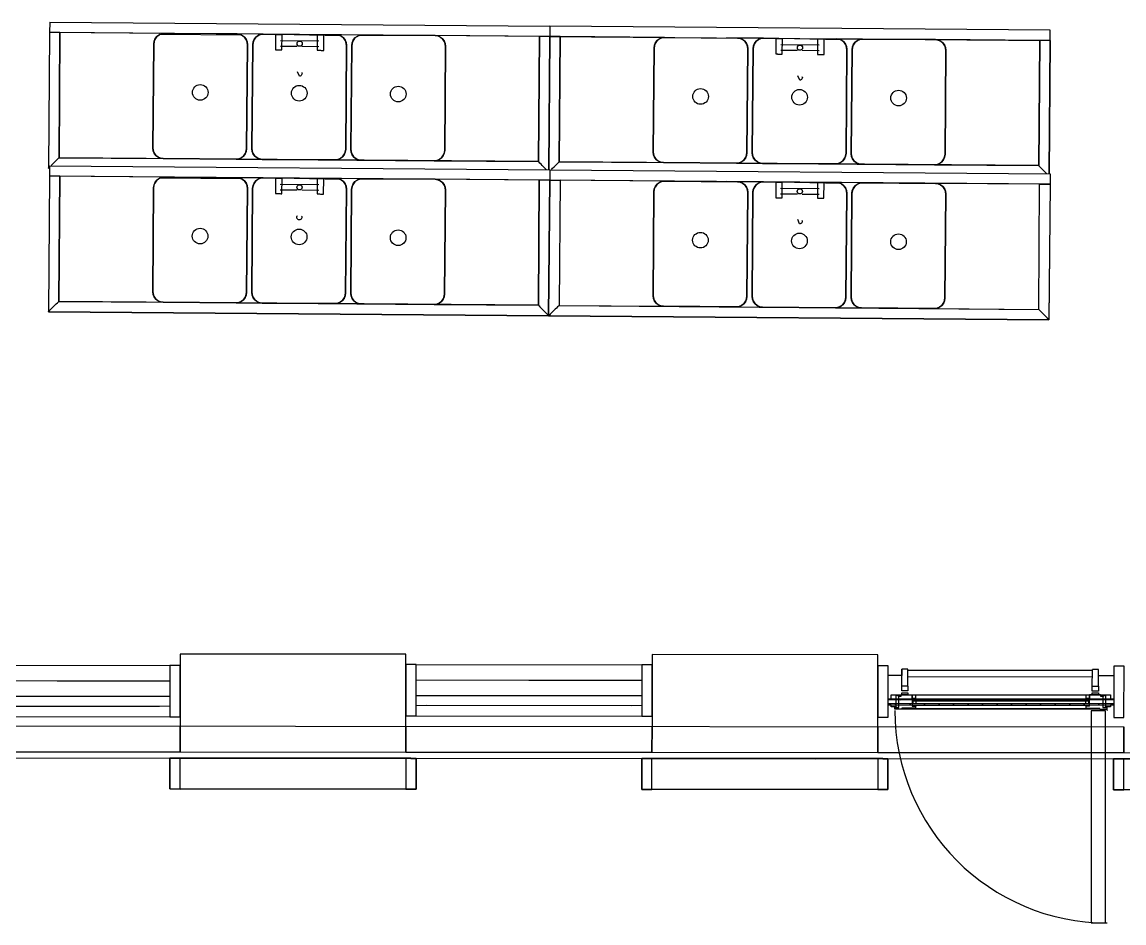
# Model space of a CAD drawing. Header units: metres. Extents: x 2.3 to 42.8, y 0.9 to 31.9.
# Drawn here: x 39.245 to 41.359, y 3.202 to 4.93 of the extents above; entities that cross this region are included whole.
import ezdxf

# ---------------------------------------------------------------- set-up
doc = ezdxf.new("R2010")
doc.units = ezdxf.units.M
for name, color, linetype in [('ARREDI', 9, 'Continuous'), ('INFISSI_VETRATE', 4, 'Continuous'), ('PARETI_STRUTTURE', 7, 'Continuous'), ('PORTE_SCALE', 2, 'Continuous')]:
    doc.layers.add(name, color=color, linetype=linetype)

msp = doc.modelspace()

# ---------------------------------------------------------------- linework, layer by layer
at = {"layer": 'ARREDI'}
for points in [[(39.2977, 4.9301), (39.2975, 4.9101), (39.2954, 4.6501)], [(39.2977, 4.9301), (40.2577, 4.9223), (40.2575, 4.9023), (39.2975, 4.9101)], [(41.2176, 4.8945), (41.2155, 4.6389), (41.2176, 4.8945), (41.1976, 4.8947), (41.1957, 4.6547), (40.2756, 4.6621), (40.2776, 4.9021), (40.2576, 4.9023), (41.2176, 4.8945), (41.2178, 4.9145), (40.2577, 4.9223), (40.2576, 4.9023), (40.2555, 4.6467), (40.2572, 4.9023), (40.2562, 4.9023), (40.2546, 4.9023), (40.2526, 4.9023), (40.2501, 4.9024), (40.2475, 4.9024), (40.245, 4.9024), (40.2426, 4.9024), (40.2405, 4.9024), (40.2389, 4.9024), (40.2376, 4.9025), (40.2356, 4.6624), (39.3156, 4.6699), (39.3175, 4.9099), (39.2975, 4.9101), (39.2954, 4.6501), (39.2974, 4.65), (39.2954, 4.6501)], [(39.5091, 4.9063), (39.5033, 4.9025), (39.4994, 4.8968)], [(39.6659, 4.9051), (39.5091, 4.9064)], [(39.5175, 4.9083), (39.5107, 4.907)], [(39.6575, 4.9072), (39.5175, 4.9083)], [(39.6643, 4.9057), (39.6575, 4.9071)], [(39.7075, 4.9067), (39.7007, 4.9055)], [(39.8559, 4.9035), (39.7075, 4.9067), (39.8475, 4.9056)], [(39.7313, 4.9066), (39.731, 4.8766)], [(39.731, 4.8765), (39.7312, 4.8765), (39.7319, 4.8765), (39.7329, 4.8765), (39.7342, 4.8765), (39.7357, 4.8765), (39.7373, 4.8765), (39.7389, 4.8765), (39.7404, 4.8765), (39.7417, 4.8765), (39.7427, 4.8765), (39.7433, 4.8765), (39.7435, 4.8765), (39.7438, 4.9065)], [(39.7321, 4.9065), (39.7331, 4.9065), (39.7344, 4.9065), (39.7359, 4.9065), (39.7375, 4.9065), (39.7391, 4.9065), (39.7407, 4.9065), (39.7419, 4.9065)], [(39.7421, 4.9065), (39.7429, 4.9065)], [(39.8113, 4.9059), (39.811, 4.8759)], [(39.811, 4.8759), (39.8112, 4.8759), (39.8119, 4.8759), (39.8129, 4.8759), (39.8142, 4.8759), (39.8157, 4.8759), (39.8173, 4.8759), (39.8189, 4.8758), (39.8204, 4.8758), (39.8217, 4.8758), (39.8227, 4.8758), (39.8233, 4.8758), (39.8235, 4.8758), (39.8238, 4.9058)], [(39.8121, 4.9059), (39.8131, 4.9059), (39.8144, 4.9059), (39.8159, 4.9059), (39.8175, 4.9059), (39.8191, 4.9058), (39.8207, 4.9058), (39.8219, 4.9058), (39.8229, 4.9058)], [(39.4988, 4.8952), (39.4973, 4.8885)], [(39.4994, 4.8968), (39.4988, 4.8952)], [(39.6754, 4.8954), (39.6716, 4.9012), (39.6659, 4.9051)], [(39.6761, 4.8938), (39.6754, 4.8954)], [(39.6774, 4.887), (39.6761, 4.8938)], [(39.6888, 4.8937), (39.6874, 4.8869)], [(39.6894, 4.8953), (39.6888, 4.8937)], [(39.6991, 4.9048), (39.6933, 4.901), (39.6894, 4.8953)], [(39.7007, 4.9055), (39.6991, 4.9048)], [(39.8143, 4.8934), (39.7406, 4.894)], [(39.8543, 4.9042), (39.8475, 4.9056)], [(39.8654, 4.8938), (39.8616, 4.8996), (39.8559, 4.9035)], [(39.8661, 4.8923), (39.8654, 4.8939)], [(39.8674, 4.8854), (39.8661, 4.8923)], [(39.8788, 4.8922), (39.8774, 4.8854)], [(39.8794, 4.8937), (39.8788, 4.8922)], [(39.8891, 4.9033), (39.8833, 4.8995), (39.8795, 4.8937)], [(39.8907, 4.9039), (39.8891, 4.9033)], [(39.8975, 4.9052), (39.8907, 4.9039)], [(40.0443, 4.9027), (40.0375, 4.9041)], [(40.0459, 4.902), (40.0443, 4.9027)], [(40.0554, 4.8923), (40.0516, 4.8981), (40.0459, 4.902)], [(40.0561, 4.8907), (40.0554, 4.8923)], [(40.0574, 4.8839), (40.0561, 4.8907)], [(40.4588, 4.8875), (40.4574, 4.8807)], [(40.4595, 4.889), (40.4588, 4.8875)], [(40.4692, 4.8986), (40.4634, 4.8948), (40.4595, 4.889)], [(40.4708, 4.8992), (40.4692, 4.8986)], [(40.4776, 4.9005), (40.4708, 4.8992)], [(40.4776, 4.9005), (40.6176, 4.8994), (40.5966, 4.8995)], [(40.6244, 4.898), (40.6176, 4.8994)], [(40.6259, 4.8973), (40.6244, 4.898)], [(40.6355, 4.8876), (40.6317, 4.8934), (40.6259, 4.8973)], [(40.6361, 4.886), (40.6355, 4.8876)], [(40.6374, 4.8792), (40.6361, 4.886)], [(40.6488, 4.8859), (40.6474, 4.8791)], [(40.6495, 4.8875), (40.6488, 4.8859)], [(40.6592, 4.897), (40.6534, 4.8932), (40.6495, 4.8875)], [(40.6608, 4.8977), (40.6592, 4.897)], [(40.6676, 4.899), (40.6608, 4.8977)], [(40.816, 4.8958), (40.6676, 4.899), (40.8076, 4.8978)], [(40.6913, 4.8988), (40.6911, 4.8688)], [(40.6911, 4.8688), (40.6913, 4.8688), (40.6919, 4.8688), (40.6929, 4.8688), (40.6942, 4.8687), (40.6957, 4.8687), (40.6973, 4.8687), (40.6989, 4.8687), (40.7005, 4.8687), (40.7018, 4.8687), (40.7028, 4.8687), (40.7034, 4.8687), (40.7036, 4.8687), (40.7038, 4.8987)], [(40.6922, 4.8988), (40.6932, 4.8988), (40.6945, 4.8988), (40.696, 4.8987), (40.6976, 4.8987), (40.6992, 4.8987), (40.7007, 4.8987), (40.702, 4.8987), (40.703, 4.8987)], [(40.7744, 4.8856), (40.7006, 4.8862)], [(40.7713, 4.8981), (40.7711, 4.8681)], [(40.7711, 4.8681), (40.7713, 4.8681), (40.7719, 4.8681), (40.7729, 4.8681), (40.7742, 4.8681), (40.7757, 4.8681), (40.7773, 4.8681), (40.779, 4.8681), (40.7805, 4.8681), (40.7818, 4.868), (40.7828, 4.868), (40.7834, 4.868), (40.7836, 4.868), (40.7838, 4.898)], [(40.7722, 4.8981), (40.7732, 4.8981), (40.7745, 4.8981), (40.776, 4.8981), (40.7776, 4.8981), (40.7792, 4.8981), (40.7807, 4.8981), (40.782, 4.898), (40.783, 4.898)], [(40.8144, 4.8964), (40.8076, 4.8978)], [(40.8255, 4.8861), (40.8217, 4.8919), (40.816, 4.8958)], [(40.8261, 4.8845), (40.8255, 4.8861)], [(40.8395, 4.886), (40.8388, 4.8844)], [(40.8492, 4.8955), (40.8434, 4.8917), (40.8395, 4.886)], [(40.8508, 4.8961), (40.8492, 4.8955)], [(40.8576, 4.8974), (40.8508, 4.8961)], [(41.0044, 4.8949), (40.9976, 4.8963)], [(41.006, 4.8942), (41.0044, 4.8949)], [(41.0155, 4.8845), (41.0117, 4.8903), (41.006, 4.8942)], [(41.0161, 4.8829), (41.0155, 4.8845)], [(39.7319, 4.8765), (39.7329, 4.8765), (39.7342, 4.8765), (39.7357, 4.8765), (39.7373, 4.8765), (39.7389, 4.8765), (39.7404, 4.8765), (39.7417, 4.8765)], [(39.7405, 4.884), (39.7726, 4.8837)], [(39.7818, 4.8836), (39.8142, 4.8834)], [(39.8119, 4.8759), (39.8129, 4.8759), (39.8142, 4.8759), (39.8157, 4.8759), (39.8173, 4.8759), (39.8189, 4.8758), (39.8204, 4.8758), (39.8217, 4.8758), (39.8227, 4.8758)], [(40.6919, 4.8688), (40.6929, 4.8688), (40.6942, 4.8688), (40.6957, 4.8687), (40.6973, 4.8687), (40.699, 4.8687), (40.7005, 4.8687), (40.7018, 4.8687), (40.7027, 4.8687)], [(40.7005, 4.8762), (40.7327, 4.8759)], [(40.7419, 4.8759), (40.7743, 4.8756)], [(40.7719, 4.8681), (40.7729, 4.8681), (40.7742, 4.8681), (40.7757, 4.8681), (40.7773, 4.8681), (40.779, 4.8681), (40.7805, 4.8681), (40.7818, 4.868), (40.7827, 4.868)], [(40.8274, 4.8777), (40.8261, 4.8845)], [(40.8388, 4.8844), (40.8374, 4.8776)], [(41.0174, 4.8761), (41.0161, 4.8829)], [(39.7813, 4.8336), (39.7818, 4.8324), (39.7819, 4.8311), (39.7817, 4.8299), (39.7812, 4.8287), (39.7804, 4.8277), (39.7794, 4.827), (39.7782, 4.8265), (39.7769, 4.8263), (39.7734, 4.8346)], [(40.7413, 4.8258), (40.7418, 4.8246), (40.742, 4.8234), (40.7418, 4.8221), (40.7413, 4.8209), (40.7405, 4.82), (40.7394, 4.8192), (40.7382, 4.8187), (40.7369, 4.8186), (40.7335, 4.8268)], [(39.4957, 4.6884), (39.497, 4.6816)], [(39.497, 4.6816), (39.4977, 4.68)], [(39.4977, 4.68), (39.5015, 4.6742), (39.5072, 4.6704)], [(39.664, 4.6691), (39.6698, 4.6729), (39.6737, 4.6786)], [(39.6737, 4.6786), (39.6743, 4.6802)], [(39.6743, 4.6802), (39.6757, 4.687)], [(39.6857, 4.6869), (39.687, 4.6801)], [(39.687, 4.6801), (39.6877, 4.6785)], [(39.6877, 4.6785), (39.6915, 4.6727), (39.6972, 4.6688)], [(39.854, 4.6675), (39.8598, 4.6713), (39.8637, 4.6771)], [(39.8637, 4.6771), (39.8643, 4.6787)], [(39.8643, 4.6787), (39.8657, 4.6854)], [(39.8757, 4.6854), (39.877, 4.6786)], [(39.877, 4.6786), (39.8777, 4.677)], [(39.8777, 4.677), (39.8815, 4.6712), (39.8872, 4.6673)], [(40.044, 4.666), (40.0498, 4.6698), (40.0537, 4.6755)], [(40.0537, 4.6755), (40.0543, 4.6771)], [(40.0544, 4.6771), (40.0558, 4.6839)], [(40.4558, 4.6807), (40.4571, 4.6739)], [(40.4571, 4.6739), (40.4577, 4.6723)], [(40.6344, 4.6724), (40.6358, 4.6792)], [(40.6458, 4.6791), (40.6471, 4.6723)], [(40.8244, 4.6709), (40.8258, 4.6777)], [(40.8358, 4.6776), (40.8371, 4.6708)], [(41.0144, 4.6693), (41.0158, 4.6761)], [(39.2975, 4.6545), (39.2973, 4.6345), (39.2952, 4.3744)], [(39.2975, 4.6545), (40.2575, 4.6467), (40.2573, 4.6267), (39.2973, 4.6345)], [(39.3004, 4.655), (39.3029, 4.6574), (39.3055, 4.66), (39.3081, 4.6625), (39.3105, 4.6649), (39.3126, 4.667), (39.3142, 4.6686), (39.3152, 4.6696), (39.3156, 4.6699)], [(39.5072, 4.6703), (39.5088, 4.6697)], [(39.5088, 4.6697), (39.5156, 4.6683)], [(39.5156, 4.6683), (40.0356, 4.6641)], [(39.6556, 4.6671), (39.6624, 4.6684)], [(39.6624, 4.6684), (39.664, 4.6691)], [(39.6972, 4.6688), (39.6988, 4.6681)], [(39.6988, 4.6681), (39.7056, 4.6667)], [(39.8456, 4.6656), (39.8524, 4.6669)], [(39.8524, 4.6669), (39.854, 4.6675)], [(39.8872, 4.6673), (39.8888, 4.6666)], [(39.8888, 4.6666), (39.8956, 4.6652)], [(40.0356, 4.6641), (40.0424, 4.6654)], [(40.0424, 4.6654), (40.044, 4.666)], [(40.2505, 4.6473), (40.2481, 4.6497), (40.2455, 4.6524), (40.243, 4.655), (40.2406, 4.6574), (40.2385, 4.6595), (40.2369, 4.6611), (40.2359, 4.6621), (40.2356, 4.6624)], [(40.2605, 4.6472), (40.2629, 4.6496), (40.2655, 4.6522), (40.2681, 4.6548), (40.2706, 4.6572), (40.2727, 4.6592), (40.2743, 4.6608), (40.2753, 4.6618), (40.2756, 4.6621)], [(40.4577, 4.6723), (40.4615, 4.6665), (40.4673, 4.6626)], [(40.4673, 4.6626), (40.4688, 4.6619)], [(40.4688, 4.6619), (40.4756, 4.6605)], [(40.4756, 4.6605), (40.9957, 4.6563)], [(40.6156, 4.6594), (40.6224, 4.6607)], [(40.6224, 4.6607), (40.624, 4.6613)], [(40.624, 4.6613), (40.6298, 4.6651), (40.6337, 4.6708)], [(40.6337, 4.6708), (40.6344, 4.6724)], [(40.6471, 4.6723), (40.6477, 4.6707)], [(40.6477, 4.6707), (40.6515, 4.6649), (40.6573, 4.661)], [(40.6573, 4.661), (40.6589, 4.6604)], [(40.6589, 4.6604), (40.6656, 4.659)], [(40.8056, 4.6578), (40.8124, 4.6591)], [(40.8124, 4.6591), (40.814, 4.6598)], [(40.814, 4.6598), (40.8198, 4.6636), (40.8237, 4.6693)], [(40.8237, 4.6693), (40.8244, 4.6709)], [(40.8371, 4.6708), (40.8377, 4.6692)], [(40.8377, 4.6692), (40.8416, 4.6634), (40.8473, 4.6595)], [(40.8473, 4.6595), (40.8489, 4.6588)], [(40.8489, 4.6588), (40.8556, 4.6574)], [(40.9957, 4.6563), (41.0025, 4.6576)], [(41.0025, 4.6576), (41.0041, 4.6582)], [(41.0041, 4.6582), (41.0098, 4.662), (41.0137, 4.6678)], [(41.0137, 4.6678), (41.0144, 4.6693)], [(41.2105, 4.6395), (41.2082, 4.642), (41.2056, 4.6446), (41.203, 4.6472), (41.2006, 4.6496), (41.1986, 4.6517), (41.197, 4.6533), (41.196, 4.6543), (41.1957, 4.6547)], [(40.2575, 4.6467), (41.2176, 4.6389), (41.2174, 4.6189), (40.257, 4.6267), (40.256, 4.6267), (40.2544, 4.6267), (40.2523, 4.6267), (40.2499, 4.6267), (40.2473, 4.6268), (40.2448, 4.6268), (40.2423, 4.6268), (40.2403, 4.6268), (40.2387, 4.6268), (40.2373, 4.6268), (40.2354, 4.3868), (39.3153, 4.3943), (39.3173, 4.6343), (39.2973, 4.6345), (39.2952, 4.3744), (40.2548, 4.3667), (39.2952, 4.3744)], [(39.2954, 4.6501), (39.2957, 4.6504), (39.2967, 4.6514)], [(39.5173, 4.6327), (39.5105, 4.6314)], [(39.6573, 4.6315), (39.5173, 4.6327)], [(39.6641, 4.6301), (39.6573, 4.6315)], [(39.7073, 4.6311), (39.7005, 4.6298)], [(39.8557, 4.6279), (39.7073, 4.6311), (39.8473, 4.63)], [(39.7311, 4.6309), (39.7308, 4.6009)], [(39.7308, 4.6009), (39.731, 4.6009), (39.7317, 4.6009), (39.7327, 4.6009), (39.7339, 4.6009), (39.7355, 4.6009), (39.7371, 4.6009), (39.7387, 4.6009), (39.7402, 4.6009), (39.7415, 4.6008), (39.7425, 4.6008), (39.7431, 4.6008), (39.7433, 4.6008), (39.7436, 4.6308)], [(39.7319, 4.6309), (39.7329, 4.6309), (39.7342, 4.6309), (39.7357, 4.6309), (39.7373, 4.6309), (39.7389, 4.6309), (39.7404, 4.6309), (39.7417, 4.6308)], [(40.2575, 4.6467), (40.2573, 4.6267), (40.2552, 4.3667)], [(39.4985, 4.6196), (39.4971, 4.6128)], [(39.4992, 4.6212), (39.4986, 4.6196)], [(39.5089, 4.6307), (39.5031, 4.6269), (39.4992, 4.6212)], [(39.6657, 4.6295), (39.5089, 4.6307)], [(39.6752, 4.6198), (39.6714, 4.6256), (39.6657, 4.6295)], [(39.6759, 4.6182), (39.6752, 4.6198)], [(39.6772, 4.6114), (39.6759, 4.6182)], [(39.6886, 4.6181), (39.6872, 4.6113)], [(39.6892, 4.6197), (39.6886, 4.6181)], [(39.6989, 4.6292), (39.6931, 4.6254), (39.6892, 4.6197)], [(39.7005, 4.6298), (39.6989, 4.6292)], [(39.8141, 4.6178), (39.7403, 4.6184)], [(39.8111, 4.6303), (39.8108, 4.6003)], [(39.8108, 4.6003), (39.811, 4.6003), (39.8117, 4.6003), (39.8127, 4.6003), (39.814, 4.6003), (39.8155, 4.6003), (39.8171, 4.6002), (39.8187, 4.6002), (39.8202, 4.6002), (39.8215, 4.6002), (39.8225, 4.6002), (39.8231, 4.6002), (39.8233, 4.6002), (39.8236, 4.6302)], [(39.8119, 4.6303), (39.8129, 4.6303), (39.8142, 4.6303), (39.8157, 4.6303), (39.8173, 4.6302), (39.8189, 4.6302), (39.8204, 4.6302), (39.8217, 4.6302), (39.8227, 4.6302)], [(39.8541, 4.6286), (39.8473, 4.63)], [(39.8652, 4.6182), (39.8614, 4.624), (39.8557, 4.6279)], [(39.8658, 4.6168), (39.8652, 4.6182)], [(39.8672, 4.6098), (39.8659, 4.6166)], [(39.8786, 4.6165), (39.8772, 4.6098)], [(39.8792, 4.6181), (39.8787, 4.6168)], [(39.8889, 4.6276), (39.8831, 4.6238), (39.8792, 4.6181)], [(39.8905, 4.6283), (39.8889, 4.6277)], [(39.8973, 4.6296), (39.8905, 4.6283)], [(40.0441, 4.6271), (40.0373, 4.6285)], [(40.0457, 4.6264), (40.0441, 4.627)], [(40.0552, 4.6168), (40.0514, 4.6225), (40.0457, 4.6264)], [(40.0559, 4.6151), (40.0552, 4.6167)], [(40.0572, 4.6083), (40.0559, 4.6151)], [(40.2354, 4.3868), (40.2357, 4.3865), (40.2367, 4.3855), (40.2383, 4.3839), (40.2404, 4.3818), (40.2428, 4.3794), (40.2453, 4.3767), (40.2479, 4.3741), (40.2503, 4.3717), (40.2523, 4.3696), (40.2539, 4.368), (40.2549, 4.367), (40.2552, 4.3667), (40.2574, 4.6267), (40.2773, 4.6265), (40.2754, 4.3865), (41.1955, 4.379), (41.1974, 4.6191), (41.2174, 4.6189), (41.2153, 4.3589), (40.2552, 4.3667)], [(40.4586, 4.6118), (40.4572, 4.6051)], [(40.4593, 4.6134), (40.4586, 4.6118)], [(40.469, 4.623), (40.4632, 4.6191), (40.4593, 4.6134)], [(40.4706, 4.6236), (40.469, 4.6229)], [(40.4774, 4.6249), (40.4706, 4.6236)], [(40.4774, 4.6249), (40.6174, 4.6238), (40.5966, 4.6239)], [(40.6242, 4.6224), (40.6174, 4.6238)], [(40.6257, 4.6217), (40.6242, 4.6223)], [(40.6353, 4.612), (40.6315, 4.6178), (40.6257, 4.6217)], [(40.6359, 4.6104), (40.6353, 4.612)], [(40.6372, 4.6036), (40.6359, 4.6104)], [(40.6486, 4.6103), (40.6472, 4.6035)], [(40.6493, 4.6119), (40.6486, 4.6103)], [(40.659, 4.6214), (40.6532, 4.6176), (40.6493, 4.6119)], [(40.6606, 4.6221), (40.659, 4.6214)], [(40.6674, 4.6234), (40.6606, 4.6221)], [(40.8157, 4.6201), (40.6674, 4.6234), (40.8074, 4.6222)], [(40.6911, 4.6232), (40.6909, 4.5932)], [(40.6909, 4.5932), (40.6911, 4.5932), (40.6917, 4.5932), (40.6927, 4.5931), (40.694, 4.5931), (40.6955, 4.5931), (40.6971, 4.5931), (40.6987, 4.5931), (40.7003, 4.5931), (40.7015, 4.5931), (40.7025, 4.5931), (40.7032, 4.5931), (40.7034, 4.5931), (40.7036, 4.6231)], [(40.692, 4.6232), (40.693, 4.6231), (40.6943, 4.6231), (40.6958, 4.6231), (40.6974, 4.6231), (40.699, 4.6231), (40.7005, 4.6231), (40.7018, 4.6231), (40.7028, 4.6231)], [(40.7742, 4.61), (40.7004, 4.6106)], [(40.7711, 4.6225), (40.7709, 4.5925)], [(40.7709, 4.5925), (40.7711, 4.5925), (40.7717, 4.5925), (40.7727, 4.5925), (40.774, 4.5925), (40.7755, 4.5925), (40.7771, 4.5925), (40.7787, 4.5925), (40.7803, 4.5924), (40.7816, 4.5924), (40.7826, 4.5924), (40.7832, 4.5924), (40.7834, 4.5924), (40.7836, 4.6224)], [(40.772, 4.6225), (40.773, 4.6225), (40.7743, 4.6225), (40.7758, 4.6225), (40.7774, 4.6225), (40.779, 4.6225), (40.7805, 4.6224), (40.7818, 4.6224), (40.7828, 4.6224)], [(40.8142, 4.6208), (40.8074, 4.6222)], [(40.8207, 4.6168), (40.8157, 4.6201)], [(40.8253, 4.6105), (40.8215, 4.6162)], [(40.8259, 4.6089), (40.8253, 4.6105)], [(40.8393, 4.6103), (40.8386, 4.6088)], [(40.849, 4.6199), (40.8432, 4.6161), (40.8393, 4.6103)], [(40.8506, 4.6205), (40.849, 4.6199)], [(40.8574, 4.6218), (40.8506, 4.6205)], [(41.0042, 4.6193), (40.9974, 4.6207)], [(41.0058, 4.6186), (41.0042, 4.6193)], [(41.0153, 4.6089), (41.0115, 4.6147), (41.0058, 4.6186)], [(41.2174, 4.6189), (41.2153, 4.3596)], [(39.7317, 4.6009), (39.7327, 4.6009), (39.734, 4.6009), (39.7355, 4.6009), (39.7371, 4.6009), (39.7387, 4.6009), (39.7402, 4.6009), (39.7415, 4.6008)], [(39.7403, 4.6084), (39.7724, 4.6081)], [(39.7816, 4.608), (39.814, 4.6078)], [(39.8117, 4.6003), (39.8127, 4.6003), (39.814, 4.6003), (39.8155, 4.6003), (39.8171, 4.6002), (39.8187, 4.6002), (39.8202, 4.6002), (39.8215, 4.6002), (39.8225, 4.6002)], [(40.6917, 4.5932), (40.6927, 4.5931), (40.694, 4.5931), (40.6955, 4.5931), (40.6971, 4.5931), (40.6987, 4.5931), (40.7003, 4.5931), (40.7016, 4.5931), (40.7025, 4.5931)], [(40.7003, 4.6006), (40.7325, 4.6003)], [(40.7417, 4.6002), (40.7741, 4.6)], [(40.7717, 4.5925), (40.7727, 4.5925), (40.774, 4.5925), (40.7755, 4.5925), (40.7771, 4.5925), (40.7788, 4.5924), (40.7803, 4.5924), (40.7816, 4.5924), (40.7825, 4.5924)], [(40.8272, 4.6021), (40.8259, 4.6089)], [(40.8386, 4.6088), (40.8372, 4.602)], [(41.0159, 4.6073), (41.0153, 4.6089)], [(41.0172, 4.6005), (41.0159, 4.6073)], [(39.7729, 4.5525), (39.7724, 4.5532), (39.7719, 4.5544), (39.7717, 4.5556), (39.7719, 4.5569), (39.7724, 4.558), (39.7732, 4.559)], [(39.7767, 4.5507), (39.7754, 4.5509), (39.7742, 4.5514), (39.7731, 4.5522)], [(39.7811, 4.5579), (39.7815, 4.5568), (39.7817, 4.5555), (39.7815, 4.5543), (39.781, 4.5531), (39.7802, 4.5521), (39.7792, 4.5514), (39.778, 4.5509), (39.7767, 4.5507)], [(40.7411, 4.5502), (40.7416, 4.549), (40.7418, 4.5477), (40.7416, 4.5465), (40.7411, 4.5453), (40.7403, 4.5443), (40.7392, 4.5436), (40.738, 4.5431), (40.7367, 4.543), (40.7333, 4.5512)], [(39.4955, 4.4128), (39.4968, 4.406)], [(39.4968, 4.406), (39.4975, 4.4044)], [(39.4975, 4.4044), (39.5013, 4.3986), (39.507, 4.3947)], [(39.6638, 4.3935), (39.6696, 4.3973), (39.6734, 4.403)], [(39.6735, 4.403), (39.6741, 4.4046)], [(39.6741, 4.4046), (39.6755, 4.4114)], [(39.6855, 4.4113), (39.6868, 4.4045)], [(39.6868, 4.4045), (39.6875, 4.4029)], [(39.6875, 4.4029), (39.6913, 4.3971), (39.697, 4.3932)], [(39.8538, 4.3919), (39.8596, 4.3957), (39.8635, 4.4015)], [(39.8635, 4.4015), (39.8641, 4.403)], [(39.8641, 4.403), (39.8655, 4.4098)], [(39.8755, 4.4097), (39.8768, 4.4029)], [(39.8768, 4.4029), (39.8775, 4.4013)], [(39.8775, 4.4013), (39.8813, 4.3955), (39.887, 4.3917)], [(40.0438, 4.3904), (40.0496, 4.3942), (40.0535, 4.3999)], [(40.0535, 4.3999), (40.0541, 4.4015)], [(40.0541, 4.4015), (40.0555, 4.4083)], [(40.4556, 4.405), (40.4569, 4.3982)], [(40.4569, 4.3982), (40.4575, 4.3966)], [(40.6342, 4.3968), (40.6356, 4.4036)], [(40.6456, 4.4035), (40.6469, 4.3967)], [(40.8242, 4.3953), (40.8256, 4.402)], [(40.8356, 4.402), (40.8369, 4.3952)], [(41.0142, 4.3937), (41.0156, 4.4005)], [(39.2952, 4.3744), (39.2955, 4.3748), (39.2965, 4.3758), (39.2981, 4.3773), (39.3002, 4.3794), (39.3027, 4.3818), (39.3053, 4.3844), (39.3079, 4.3869), (39.3103, 4.3893), (39.3124, 4.3914), (39.314, 4.393), (39.315, 4.3939), (39.3153, 4.3943)], [(39.507, 4.3947), (39.5086, 4.3941)], [(39.5086, 4.3941), (39.5154, 4.3927)], [(39.5154, 4.3927), (40.0354, 4.3884)], [(39.6554, 4.3915), (39.6622, 4.3928)], [(39.6622, 4.3928), (39.6638, 4.3935)], [(39.697, 4.3932), (39.6986, 4.3925)], [(39.6986, 4.3925), (39.7054, 4.3911)], [(39.8454, 4.39), (39.8522, 4.3913)], [(39.8522, 4.3913), (39.8538, 4.3919)], [(39.887, 4.3917), (39.8886, 4.391)], [(39.8886, 4.391), (39.8954, 4.3896)], [(40.0354, 4.3884), (40.0422, 4.3897)], [(40.0422, 4.3897), (40.0438, 4.3904)], [(40.2754, 4.3865), (40.2751, 4.3862), (40.274, 4.3852), (40.2724, 4.3836), (40.2704, 4.3815), (40.2679, 4.3791), (40.2653, 4.3766), (40.2627, 4.374), (40.2603, 4.3716), (40.2582, 4.3696), (40.2566, 4.368), (40.2556, 4.367), (40.2552, 4.3667), (41.2153, 4.3589)], [(40.4575, 4.3966), (40.4613, 4.3909), (40.467, 4.387)], [(40.467, 4.387), (40.4686, 4.3863)], [(40.4686, 4.3863), (40.4754, 4.3849)], [(40.4754, 4.3849), (40.9955, 4.3807)], [(40.6154, 4.3837), (40.6222, 4.385)], [(40.6222, 4.385), (40.6238, 4.3857)], [(40.6238, 4.3857), (40.6296, 4.3895), (40.6335, 4.3952)], [(40.6335, 4.3952), (40.6342, 4.3968)], [(40.6469, 4.3967), (40.6475, 4.3951)], [(40.6475, 4.3951), (40.6513, 4.3893), (40.6571, 4.3854)], [(40.6571, 4.3854), (40.6586, 4.3848)], [(40.6586, 4.3847), (40.6654, 4.3833)], [(40.8054, 4.3822), (40.8122, 4.3835)], [(40.8122, 4.3835), (40.8138, 4.3841)], [(40.8138, 4.3841), (40.8196, 4.388), (40.8235, 4.3937)], [(40.8235, 4.3937), (40.8242, 4.3953)], [(40.8369, 4.3952), (40.8375, 4.3936)], [(40.8375, 4.3936), (40.8413, 4.3878), (40.8471, 4.3839)], [(40.8471, 4.3839), (40.8487, 4.3832)], [(40.8487, 4.3832), (40.8554, 4.3818)], [(40.9954, 4.3807), (41.0023, 4.382)], [(41.0023, 4.382), (41.0039, 4.3826)], [(41.0038, 4.3826), (41.0096, 4.3864), (41.0135, 4.3921)], [(41.0135, 4.3921), (41.0142, 4.3937)], [(41.2153, 4.3589), (41.215, 4.3592), (41.214, 4.3602), (41.2124, 4.3618), (41.2103, 4.3639), (41.208, 4.3664), (41.2054, 4.369), (41.2028, 4.3716), (41.2004, 4.374), (41.1984, 4.3761), (41.1968, 4.3777), (41.1958, 4.3787), (41.1955, 4.379)], [(40.9446, 3.6561), (40.9446, 3.6864), (40.9446, 3.6875), (40.9446, 3.6882), (40.9446, 3.6885), (40.9328, 3.6885)], [(40.9446, 3.6561), (40.9328, 3.6561), (40.9328, 3.6864), (40.9328, 3.6875), (40.9328, 3.6882), (40.9328, 3.6885)], [(40.9328, 3.6875), (40.9328, 3.6864), (40.9328, 3.685), (40.9328, 3.6833), (40.9328, 3.6814), (40.9328, 3.6796), (40.9328, 3.6779), (40.9328, 3.6765)], [(41.2985, 3.6862), (40.9447, 3.6865)], [(41.2984, 3.6559), (41.2985, 3.6862), (41.2985, 3.6873), (41.2985, 3.688), (41.2985, 3.6882)], [(41.3102, 3.6559), (41.3103, 3.6862), (41.3103, 3.6873), (41.3103, 3.688), (41.3103, 3.6882), (41.2985, 3.6882)], [(41.3103, 3.6762), (41.3103, 3.6777), (41.3103, 3.6794), (41.3103, 3.6812), (41.3103, 3.683), (41.3103, 3.6847), (41.3103, 3.6861), (41.3103, 3.6873)], [(40.9446, 3.6747), (41.2984, 3.6744)], [(40.9123, 3.6396), (40.9287, 3.6396)], [(40.9123, 3.6316), (40.9123, 3.6396)], [(40.9216, 3.6383), (40.9216, 3.6168)], [(40.9287, 3.6383), (40.9216, 3.6383)], [(40.9256, 3.6383), (40.9282, 3.6383)], [(40.9256, 3.6371), (40.9256, 3.6383)], [(40.9282, 3.6371), (40.9256, 3.6371)], [(40.9271, 3.6371), (40.9318, 3.6371)], [(40.9271, 3.6154), (40.9271, 3.6371)], [(40.9282, 3.6383), (40.9282, 3.6371)], [(40.9287, 3.6396), (40.9287, 3.6383)], [(40.9318, 3.6396), (40.9526, 3.6396)], [(40.9318, 3.6371), (40.9318, 3.6396)], [(40.9328, 3.6471), (40.9328, 3.6561)], [(40.9446, 3.6471), (40.9328, 3.6471)], [(40.9328, 3.6435), (40.9446, 3.6435), (40.9446, 3.6396)], [(40.9328, 3.6396), (40.9328, 3.6435)], [(40.9446, 3.6396), (40.9328, 3.6396)], [(40.9446, 3.6561), (40.9446, 3.6471)], [(40.9526, 3.6327), (40.9526, 3.6396)], [(40.9526, 3.6396), (40.9594, 3.6396)], [(40.9526, 3.6396), (40.9526, 3.6181)], [(40.9594, 3.6396), (40.9594, 3.6327)], [(41.2865, 3.6393), (41.2933, 3.6393)], [(41.2865, 3.6324), (41.2865, 3.6393)], [(41.3141, 3.6393), (41.2933, 3.6393), (41.2933, 3.6324)], [(41.2933, 3.6178), (41.2933, 3.6393)], [(41.3102, 3.6468), (41.2984, 3.6468), (41.2984, 3.6559)], [(41.2984, 3.6559), (41.3102, 3.6559), (41.3102, 3.6468)], [(41.2984, 3.6433), (41.3102, 3.6432)], [(41.3102, 3.6393), (41.2984, 3.6393), (41.2984, 3.6432)], [(41.3102, 3.6432), (41.3102, 3.6393)], [(41.3141, 3.6393), (41.3141, 3.6368)], [(41.3173, 3.6393), (41.3336, 3.6393)], [(41.3173, 3.638), (41.3173, 3.6393)], [(41.3244, 3.638), (41.3173, 3.638)], [(41.3177, 3.638), (41.3203, 3.638)], [(41.3177, 3.6368), (41.3177, 3.638)], [(41.3203, 3.638), (41.3203, 3.6368)], [(41.3244, 3.6165), (41.3244, 3.638)], [(41.3336, 3.6393), (41.3336, 3.6312)], [(40.9064, 3.6205), (40.9064, 3.63)], [(40.9123, 3.6205), (40.9064, 3.6205)], [(40.9123, 3.6168), (40.9123, 3.6205)], [(40.9216, 3.6168), (40.9123, 3.6168)], [(40.9197, 3.6155), (40.9197, 3.6168)], [(40.9197, 3.6168), (40.9226, 3.6168)], [(40.9226, 3.6168), (40.9226, 3.6155)], [(40.9594, 3.6327), (40.9526, 3.6327)], [(40.9526, 3.6181), (40.9595, 3.6181)], [(40.9546, 3.6284), (40.9597, 3.6284)], [(40.9546, 3.6229), (40.9546, 3.6283)], [(40.9554, 3.6197), (40.9595, 3.6197)], [(40.9554, 3.6181), (40.9554, 3.6197)], [(40.9595, 3.6137), (40.9595, 3.6181), (40.9554, 3.6181)], [(40.9561, 3.6327), (40.9595, 3.6327)], [(40.9561, 3.6315), (40.9561, 3.6327)], [(40.9595, 3.6327), (40.9595, 3.6315)], [(40.9595, 3.6197), (40.9595, 3.6181)], [(40.9597, 3.6283), (40.9597, 3.6229)], [(41.2862, 3.6281), (41.2914, 3.6281)], [(41.2862, 3.6226), (41.2862, 3.6281)], [(41.2864, 3.6324), (41.2898, 3.6324)], [(41.2864, 3.6313), (41.2864, 3.6324)], [(41.2864, 3.6194), (41.2905, 3.6194)], [(41.2933, 3.6178), (41.2864, 3.6178), (41.2864, 3.6194)], [(41.2905, 3.6178), (41.2864, 3.6178)], [(41.2864, 3.6134), (41.2864, 3.6178)], [(41.2933, 3.6324), (41.2865, 3.6324)], [(41.2898, 3.6324), (41.2898, 3.6313)], [(41.2905, 3.6194), (41.2905, 3.6178)], [(41.2914, 3.6281), (41.2914, 3.6226)], [(41.3141, 3.6368), (41.3188, 3.6368)], [(41.3203, 3.6368), (41.3177, 3.6368)], [(41.3188, 3.6368), (41.3188, 3.6152)], [(41.3233, 3.6165), (41.3262, 3.6165)], [(41.3233, 3.6152), (41.3233, 3.6165)], [(41.3336, 3.6164), (41.3244, 3.6164)], [(41.3262, 3.6165), (41.3262, 3.6152)], [(41.3336, 3.6202), (41.3336, 3.6165)], [(41.3395, 3.6202), (41.3336, 3.6202)], [(41.3395, 3.6297), (41.3395, 3.6202)], [(40.9196, 3.6155), (40.9271, 3.6155)], [(40.9196, 3.612), (40.9196, 3.6155)], [(40.9328, 3.612), (40.9196, 3.612)], [(40.9226, 3.6154), (40.9197, 3.6154)], [(40.9328, 3.6137), (40.9328, 3.612)], [(40.9595, 3.6137), (40.9328, 3.6137)], [(41.3131, 3.6134), (41.2864, 3.6134)], [(41.3131, 3.6117), (41.3131, 3.6134)], [(41.3263, 3.6117), (41.3131, 3.6117)], [(41.3188, 3.6152), (41.3263, 3.6152)], [(41.3262, 3.6151), (41.3233, 3.6151)], [(41.3263, 3.6151), (41.3263, 3.6117)], [(38.1797, 3.5194), (42.5407, 3.5162)]]:
    msp.add_lwpolyline(points, dxfattribs=at)
for points in [[(39.3175, 4.9099), (39.3156, 4.6699), (39.5156, 4.6683), (39.5104, 4.669), (39.5056, 4.671), (39.5015, 4.6742), (39.4983, 4.6784), (39.4964, 4.6833), (39.4957, 4.6884), (39.4973, 4.8884), (39.4981, 4.8936), (39.5001, 4.8984), (39.5033, 4.9025), (39.5075, 4.9057), (39.5123, 4.9076), (39.5175, 4.9083)], [(39.6757, 4.687), (39.675, 4.6818), (39.673, 4.677), (39.6698, 4.6729), (39.6656, 4.6697), (39.6608, 4.6678), (39.6556, 4.6671), (39.7056, 4.6667), (39.7004, 4.6675), (39.6956, 4.6695), (39.6915, 4.6727), (39.6883, 4.6769), (39.6864, 4.6817), (39.6857, 4.6869), (39.6874, 4.8869), (39.6881, 4.8921), (39.6901, 4.8969), (39.6933, 4.901), (39.6975, 4.9041), (39.7023, 4.9061), (39.7075, 4.9067), (39.6575, 4.9072), (39.6627, 4.9064), (39.6675, 4.9044), (39.6716, 4.9012), (39.6748, 4.897), (39.6767, 4.8922), (39.6774, 4.887)], [(39.4957, 4.6884), (39.4973, 4.8884)], [(39.6774, 4.887), (39.6757, 4.687)], [(39.6857, 4.6869), (39.6874, 4.8869)], [(39.8757, 4.6854), (39.8774, 4.8854), (39.8781, 4.8905), (39.8801, 4.8953), (39.8833, 4.8995), (39.8875, 4.9026), (39.8923, 4.9046), (39.8975, 4.9052), (39.8475, 4.9056), (39.8527, 4.9049), (39.8575, 4.9029), (39.8616, 4.8996), (39.8648, 4.8955), (39.8667, 4.8906), (39.8674, 4.8855), (39.8657, 4.6854), (39.865, 4.6803), (39.863, 4.6755), (39.8598, 4.6713), (39.8556, 4.6682), (39.8508, 4.6662), (39.8456, 4.6656), (39.8956, 4.6652), (39.8904, 4.6659), (39.8856, 4.668), (39.8815, 4.6712), (39.8783, 4.6753), (39.8764, 4.6802)], [(39.8674, 4.8855), (39.8657, 4.6854)], [(39.8757, 4.6854), (39.8774, 4.8854)], [(39.8975, 4.9052), (40.0375, 4.9041)], [(40.2376, 4.9025), (40.0375, 4.9041), (40.0427, 4.9034), (40.0475, 4.9013), (40.0516, 4.8981), (40.0548, 4.8939), (40.0567, 4.8891), (40.0574, 4.8839), (40.0558, 4.6839), (40.055, 4.6787), (40.053, 4.6739), (40.0498, 4.6698), (40.0456, 4.6667), (40.0408, 4.6647), (40.0356, 4.6641), (40.2356, 4.6624)], [(40.2776, 4.9021), (40.2756, 4.6621), (40.4756, 4.6605), (40.4705, 4.6612), (40.4656, 4.6633), (40.4615, 4.6665), (40.4584, 4.6706), (40.4564, 4.6755), (40.4558, 4.6807), (40.4574, 4.8807), (40.4581, 4.8858), (40.4602, 4.8906), (40.4634, 4.8948), (40.4675, 4.8979), (40.4724, 4.8999), (40.4776, 4.9005)], [(40.6358, 4.6792), (40.6351, 4.674), (40.633, 4.6692), (40.6298, 4.6651), (40.6257, 4.662), (40.6208, 4.66), (40.6156, 4.6594), (40.6656, 4.6589), (40.6605, 4.6597), (40.6557, 4.6617), (40.6515, 4.6649), (40.6484, 4.6691), (40.6464, 4.6739), (40.6458, 4.6791), (40.6474, 4.8791), (40.6481, 4.8843), (40.6502, 4.8891), (40.6534, 4.8932), (40.6576, 4.8964), (40.6624, 4.8983), (40.6676, 4.899), (40.6176, 4.8994), (40.6228, 4.8987), (40.6276, 4.8966), (40.6317, 4.8934), (40.6348, 4.8892), (40.6368, 4.8844), (40.6374, 4.8792)], [(40.8358, 4.6776), (40.8374, 4.8776), (40.8382, 4.8828), (40.8402, 4.8876), (40.8434, 4.8917), (40.8476, 4.8948), (40.8524, 4.8968), (40.8576, 4.8974), (40.8076, 4.8978), (40.8128, 4.8971), (40.8176, 4.8951), (40.8217, 4.8919), (40.8248, 4.8877), (40.8268, 4.8829), (40.8274, 4.8777), (40.8258, 4.6777), (40.8251, 4.6725), (40.823, 4.6677), (40.8198, 4.6636), (40.8157, 4.6604), (40.8108, 4.6585), (40.8056, 4.6578), (40.8556, 4.6574), (40.8505, 4.6581), (40.8457, 4.6602), (40.8416, 4.6634), (40.8384, 4.6676), (40.8364, 4.6724)], [(40.8576, 4.8974), (40.9976, 4.8963)], [(41.1976, 4.8947), (40.9976, 4.8963), (41.0028, 4.8956), (41.0076, 4.8935), (41.0117, 4.8903), (41.0148, 4.8861), (41.0168, 4.8813), (41.0174, 4.8761), (41.0158, 4.6761), (41.0151, 4.671), (41.0131, 4.6661), (41.0098, 4.662), (41.0057, 4.6589), (41.0008, 4.6569), (40.9957, 4.6563), (41.1957, 4.6547)], [(40.0574, 4.8839), (40.0558, 4.6839)], [(40.4558, 4.6807), (40.4574, 4.8807)], [(40.6374, 4.8792), (40.6358, 4.6792)], [(40.6458, 4.6791), (40.6474, 4.8791)], [(40.8274, 4.8777), (40.8258, 4.6777)], [(40.8358, 4.6776), (40.8374, 4.8776)], [(41.0174, 4.8761), (41.0158, 4.6761)], [(39.6556, 4.6671), (39.5156, 4.6683)], [(39.8456, 4.6656), (39.7056, 4.6667)], [(40.0356, 4.6641), (39.8956, 4.6652)], [(40.6156, 4.6594), (40.4756, 4.6605)], [(40.8056, 4.6578), (40.6656, 4.659)], [(40.9957, 4.6563), (40.8556, 4.6574)], [(39.3173, 4.6343), (39.3153, 4.3943), (39.5154, 4.3927), (39.5102, 4.3934), (39.5054, 4.3954), (39.5013, 4.3986), (39.4981, 4.4028), (39.4962, 4.4076), (39.4955, 4.4128), (39.4971, 4.6128), (39.4979, 4.618), (39.4999, 4.6228), (39.5031, 4.6269), (39.5073, 4.6301), (39.5121, 4.632), (39.5173, 4.6327)], [(39.6755, 4.4114), (39.6748, 4.4062), (39.6728, 4.4014), (39.6696, 4.3973), (39.6654, 4.3941), (39.6605, 4.3922), (39.6554, 4.3915), (39.7054, 4.3911), (39.7002, 4.3918), (39.6954, 4.3939), (39.6913, 4.3971), (39.6881, 4.4013), (39.6862, 4.4061), (39.6855, 4.4113), (39.6872, 4.6113), (39.6879, 4.6165), (39.6899, 4.6213), (39.6931, 4.6254), (39.6973, 4.6285), (39.7021, 4.6305), (39.7073, 4.6311), (39.6573, 4.6315), (39.6625, 4.6308), (39.6673, 4.6288), (39.6714, 4.6256), (39.6746, 4.6214), (39.6765, 4.6166), (39.6772, 4.6114)], [(39.4955, 4.4128), (39.4971, 4.6128)], [(39.6772, 4.6114), (39.6755, 4.4114)], [(39.6855, 4.4113), (39.6872, 4.6113)], [(39.8755, 4.4097), (39.8772, 4.6098), (39.8779, 4.6149), (39.8799, 4.6197), (39.8831, 4.6239), (39.8873, 4.627), (39.8921, 4.6289), (39.8973, 4.6296), (39.8473, 4.63), (39.8525, 4.6293), (39.8573, 4.6272), (39.8614, 4.624), (39.8646, 4.6199), (39.8665, 4.615), (39.8672, 4.6098), (39.8655, 4.4098), (39.8648, 4.4047), (39.8628, 4.3998), (39.8596, 4.3957), (39.8554, 4.3926), (39.8506, 4.3906), (39.8454, 4.39), (39.8954, 4.3896), (39.8902, 4.3903), (39.8854, 4.3923), (39.8813, 4.3955), (39.8781, 4.3997), (39.8762, 4.4046)], [(39.8672, 4.6098), (39.8655, 4.4098)], [(39.8755, 4.4097), (39.8772, 4.6098)], [(39.8973, 4.6296), (40.0373, 4.6285)], [(40.2373, 4.6268), (40.0373, 4.6285), (40.0425, 4.6277), (40.0473, 4.6257), (40.0514, 4.6225), (40.0546, 4.6183), (40.0565, 4.6135), (40.0572, 4.6083), (40.0556, 4.4083), (40.0548, 4.4031), (40.0528, 4.3983), (40.0496, 4.3942), (40.0454, 4.391), (40.0406, 4.3891), (40.0354, 4.3884), (40.2354, 4.3868)], [(40.2773, 4.6265), (40.2754, 4.3865), (40.4754, 4.3849), (40.4703, 4.3856), (40.4654, 4.3876), (40.4613, 4.3908), (40.4582, 4.395), (40.4562, 4.3999), (40.4556, 4.405), (40.4572, 4.6051), (40.4579, 4.6102), (40.46, 4.615), (40.4632, 4.6192), (40.4673, 4.6223), (40.4722, 4.6242), (40.4774, 4.6249)], [(40.6356, 4.4036), (40.6349, 4.3984), (40.6328, 4.3936), (40.6296, 4.3895), (40.6254, 4.3863), (40.6206, 4.3844), (40.6154, 4.3838), (40.6654, 4.3833), (40.6603, 4.3841), (40.6554, 4.3861), (40.6513, 4.3893), (40.6482, 4.3935), (40.6462, 4.3983), (40.6456, 4.4035), (40.6472, 4.6035), (40.6479, 4.6087), (40.65, 4.6135), (40.6532, 4.6176), (40.6574, 4.6208), (40.6622, 4.6227), (40.6674, 4.6233), (40.6174, 4.6238), (40.6225, 4.623), (40.6274, 4.621), (40.6315, 4.6178), (40.6346, 4.6136), (40.6366, 4.6088), (40.6372, 4.6036)], [(40.8356, 4.402), (40.8372, 4.602), (40.8379, 4.6071), (40.84, 4.6119), (40.8432, 4.6161), (40.8474, 4.6192), (40.8522, 4.6212), (40.8574, 4.6218), (40.8074, 4.6222), (40.8126, 4.6215), (40.8174, 4.6195), (40.8215, 4.6162), (40.8246, 4.6121), (40.8266, 4.6072), (40.8272, 4.6021), (40.8256, 4.402), (40.8249, 4.3969), (40.8228, 4.3921), (40.8196, 4.3879), (40.8155, 4.3848), (40.8106, 4.3828), (40.8054, 4.3822), (40.8554, 4.3818), (40.8503, 4.3825), (40.8455, 4.3846), (40.8414, 4.3878), (40.8382, 4.3919), (40.8362, 4.3968)], [(40.8574, 4.6218), (40.9974, 4.6207)], [(41.1974, 4.6191), (40.9974, 4.6207), (41.0026, 4.62), (41.0074, 4.6179), (41.0115, 4.6147), (41.0146, 4.6105), (41.0166, 4.6057), (41.0172, 4.6005), (41.0156, 4.4005), (41.0149, 4.3953), (41.0128, 4.3905), (41.0096, 4.3864), (41.0055, 4.3833), (41.0006, 4.3813), (40.9954, 4.3807), (41.1955, 4.379)], [(40.0572, 4.6083), (40.0556, 4.4083)], [(40.4556, 4.405), (40.4572, 4.6051)], [(40.6372, 4.6036), (40.6356, 4.4036)], [(40.6456, 4.4035), (40.6472, 4.6035)], [(40.8272, 4.6021), (40.8256, 4.402)], [(40.8356, 4.402), (40.8372, 4.602)], [(41.0172, 4.6005), (41.0156, 4.4005)], [(39.6554, 4.3915), (39.5154, 4.3927)], [(39.8454, 4.39), (39.7054, 4.3911)], [(40.0354, 4.3884), (39.8954, 4.3896)], [(40.6154, 4.3837), (40.4754, 4.3849)], [(40.8054, 4.3822), (40.6654, 4.3833)], [(40.9955, 4.3807), (40.8554, 4.3818)], [(39.5381, 3.518), (39.9909, 3.5177), (39.9909, 3.5181), (39.5381, 3.5184)], [(40.4437, 3.5173), (40.8965, 3.517), (40.8965, 3.5174), (40.4437, 3.5177)], [(41.3493, 3.5167), (41.8021, 3.5163), (41.8021, 3.5167), (41.3493, 3.517)]]:
    msp.add_lwpolyline(points, close=True, dxfattribs=at)
for centre, radius in [((39.7774, 4.8887), 0.005), ((40.7374, 4.8809), 0.005), ((39.5866, 4.7951), 0.015), ((39.7766, 4.7936), 0.015), ((39.9666, 4.792), 0.015), ((40.5467, 4.7873), 0.015), ((40.7367, 4.7858), 0.015), ((40.9267, 4.7843), 0.015), ((39.7772, 4.6131), 0.005), ((40.7372, 4.6053), 0.005), ((39.5864, 4.5195), 0.015), ((39.7764, 4.518), 0.015), ((39.9664, 4.5164), 0.015), ((40.5464, 4.5117), 0.015), ((40.7365, 4.5102), 0.015), ((40.9265, 4.5086), 0.015)]:
    msp.add_circle(centre, radius, dxfattribs=at)
at = {"layer": 'INFISSI_VETRATE'}
for points in [[(40.9199, 3.6205), (40.9223, 3.6229)], [(40.9294, 3.63), (40.931, 3.6315)], [(40.9478, 3.6205), (40.9501, 3.6229)], [(40.9572, 3.6299), (40.9588, 3.6315)], [(40.9756, 3.6205), (40.9779, 3.6228)], [(40.985, 3.6299), (40.9866, 3.6315)], [(41.0034, 3.6205), (41.0058, 3.6228)], [(41.0128, 3.6299), (41.0144, 3.6315)], [(41.0312, 3.6204), (41.0336, 3.6228)], [(41.0407, 3.6299), (41.0422, 3.6315)], [(41.059, 3.6204), (41.0614, 3.6228)], [(41.0685, 3.6299), (41.0701, 3.6314)], [(41.0869, 3.6204), (41.0892, 3.6228)], [(41.0963, 3.6298), (41.0979, 3.6314)], [(41.1147, 3.6204), (41.117, 3.6227)], [(41.1241, 3.6298), (41.1257, 3.6314)], [(41.1425, 3.6204), (41.1449, 3.6227)], [(41.1519, 3.6298), (41.1535, 3.6314)], [(41.1703, 3.6203), (41.1727, 3.6227)], [(41.1798, 3.6298), (41.1813, 3.6314)], [(41.1981, 3.6203), (41.2005, 3.6227)], [(41.2076, 3.6298), (41.2092, 3.6313)], [(41.226, 3.6203), (41.2283, 3.6227)], [(41.2354, 3.6297), (41.237, 3.6313)], [(41.2538, 3.6203), (41.2561, 3.6226)], [(41.2632, 3.6297), (41.2648, 3.6313)], [(41.2816, 3.6203), (41.284, 3.6226)], [(41.2911, 3.6297), (41.2926, 3.6313)], [(41.3094, 3.6202), (41.3118, 3.6226)], [(41.3189, 3.6297), (41.3204, 3.6312)], [(41.3372, 3.6202), (41.3395, 3.6225)]]:
    msp.add_lwpolyline(points, dxfattribs=at)
at = {"layer": 'PARETI_STRUTTURE'}
for points in [[(39.9812, 3.7173), (39.5481, 3.7176), (39.5481, 3.6782)], [(39.9812, 3.6779), (39.9812, 3.7173)], [(40.8868, 3.7166), (40.4537, 3.7169), (40.4536, 3.6776)], [(40.8868, 3.6772), (40.8868, 3.7166)], [(39.0953, 3.6963), (39.5284, 3.696)], [(40.0009, 3.6976), (40.434, 3.6973)], [(39.0952, 3.6668), (39.3118, 3.6666)], [(39.3118, 3.6666), (39.5284, 3.6664)], [(39.5481, 3.6783), (39.548, 3.5798)], [(39.9811, 3.5795), (39.9812, 3.6779)], [(40.0008, 3.6681), (40.2174, 3.6679)], [(40.2174, 3.6679), (40.434, 3.6677)], [(40.4536, 3.6776), (40.4536, 3.5791)], [(40.8867, 3.5788), (40.8868, 3.6772)], [(40.9064, 3.6772), (40.9328, 3.6772)], [(41.3103, 3.6769), (41.3396, 3.6768)], [(39.0952, 3.6372), (39.5283, 3.6369)], [(39.1149, 3.6372), (39.5086, 3.6369)], [(40.0008, 3.6385), (40.4339, 3.6382)], [(40.0008, 3.6189), (40.0008, 3.6385)], [(40.0205, 3.6385), (40.4142, 3.6382)], [(40.4339, 3.6382), (40.4339, 3.6185)], [(40.9123, 3.6396), (41.3336, 3.6393)], [(40.9123, 3.6316), (40.9123, 3.6396)], [(40.9595, 3.6396), (41.2864, 3.6393)], [(41.3336, 3.6393), (41.3336, 3.6312)], [(39.5283, 3.6172), (39.0952, 3.6176)], [(39.5086, 3.6173), (39.1149, 3.6175)], [(39.5283, 3.6369), (39.5283, 3.6172)], [(40.4339, 3.6185), (40.0008, 3.6188)], [(40.4142, 3.6185), (40.0205, 3.6188)], [(41.3395, 3.6312), (40.9064, 3.6316), (40.9123, 3.6316)], [(41.3395, 3.6226), (40.9064, 3.6229), (40.9064, 3.6205), (40.9064, 3.6316)], [(40.9064, 3.63), (40.9064, 3.6316)], [(41.3395, 3.6297), (40.9064, 3.63)], [(40.9123, 3.6205), (40.9064, 3.6205)], [(40.9064, 3.6205), (41.3395, 3.6202), (41.3336, 3.6202)], [(40.9123, 3.6168), (40.9123, 3.6205)], [(40.9196, 3.6168), (40.9123, 3.6168)], [(40.9196, 3.612), (40.9196, 3.6168)], [(40.9546, 3.6299), (40.9546, 3.6284)], [(40.9546, 3.6299), (40.9546, 3.6284), (41.2914, 3.6281)], [(40.9546, 3.6283), (41.2914, 3.6281), (41.2914, 3.6297)], [(40.9546, 3.6197), (41.2914, 3.6194)], [(41.2914, 3.6194), (40.9546, 3.6197)], [(41.2914, 3.6297), (41.2914, 3.6281)], [(41.3263, 3.6165), (41.3263, 3.6117)], [(41.3336, 3.6164), (41.3263, 3.6164)], [(41.3336, 3.6312), (41.3395, 3.6312)], [(41.3336, 3.6202), (41.3336, 3.6165)], [(41.3395, 3.6297), (41.3395, 3.6312), (41.3395, 3.6202)], [(41.3395, 3.6226), (41.3395, 3.6202)], [(39.0952, 3.5979), (39.5283, 3.5976)], [(40.0008, 3.5992), (40.4339, 3.5988)], [(41.3263, 3.6117), (40.9196, 3.612)], [(40.9546, 3.6137), (41.2914, 3.6134)], [(41.2964, 3.6088), (41.2961, 3.202)], [(41.324, 3.6087), (41.2964, 3.6088)], [(41.3237, 3.202), (41.324, 3.6087)], [(41.3278, 3.6094), (41.3262, 3.6094)], [(35.0003, 3.5832), (41.3592, 3.5785)], [(39.548, 3.5798), (39.5479, 3.5294), (39.548, 3.5798), (39.5479, 3.5302), (39.981, 3.5299), (39.9811, 3.5795)], [(40.4536, 3.5791), (40.4535, 3.5287), (40.4536, 3.5791), (40.4535, 3.5295), (40.8866, 3.5292), (40.8867, 3.5788)], [(41.3592, 3.5785), (41.3591, 3.5281), (41.3592, 3.5785), (41.3591, 3.5289), (42.4793, 3.528)], [(42.5297, 3.5272), (42.4793, 3.5272), (41.3591, 3.5281), (40.8866, 3.5284), (40.4535, 3.5287), (39.9811, 3.5291), (39.5479, 3.5294), (39.0755, 3.5298), (37.284, 3.5311), (36.8115, 3.5315), (36.3784, 3.5318), (35.9059, 3.5321), (35.4728, 3.5325), (35.0003, 3.5328), (34.1116, 3.5335)], [(39.5282, 3.459), (39.5282, 3.518)], [(39.5282, 3.518), (39.5381, 3.518)], [(39.9909, 3.5177), (40.0007, 3.5177)], [(40.0007, 3.5177), (40.0007, 3.4586)], [(40.4338, 3.4583), (40.4338, 3.5173)], [(40.4338, 3.5173), (40.4437, 3.5173)], [(40.5966, 3.5172), (40.7675, 3.5171)], [(40.8965, 3.517), (40.9063, 3.517)], [(40.9063, 3.517), (40.9063, 3.4579)], [(41.3394, 3.4576), (41.3394, 3.5167)], [(41.3394, 3.5167), (41.3493, 3.5166)], [(40.0007, 3.4586), (39.5282, 3.4589)], [(40.9063, 3.4579), (40.4338, 3.4583)], [(41.802, 3.4573), (41.3394, 3.4576)], [(41.2961, 3.202), (41.3237, 3.202)]]:
    msp.add_lwpolyline(points, dxfattribs=at)
for points in [[(39.5481, 3.696), (39.5284, 3.696), (39.5283, 3.5976), (39.548, 3.5975)], [(40.0009, 3.6976), (39.9812, 3.6976), (39.9811, 3.5992), (40.0008, 3.5992)], [(40.4537, 3.6973), (40.434, 3.6973), (40.4339, 3.5988), (40.4536, 3.5988)], [(40.9065, 3.695), (40.8868, 3.695), (40.8867, 3.5965), (40.9064, 3.5965)], [(41.3593, 3.6946), (41.3396, 3.6946), (41.3395, 3.5962), (41.3592, 3.5962)], [(39.9811, 3.5795), (39.9811, 3.5291)], [(40.8867, 3.5788), (40.8866, 3.5284)], [(39.5282, 3.459), (39.5479, 3.4589), (39.5479, 3.518), (39.5282, 3.518)], [(39.981, 3.4586), (40.0007, 3.4586), (40.0007, 3.5177), (39.981, 3.5177)], [(40.4338, 3.4583), (40.4535, 3.4583), (40.4535, 3.5173), (40.4338, 3.5173)], [(40.8866, 3.4579), (40.9063, 3.4579), (40.9063, 3.517), (40.8866, 3.517)], [(41.3394, 3.4576), (41.3591, 3.4576), (41.3591, 3.5166), (41.3394, 3.5167)]]:
    msp.add_lwpolyline(points, close=True, dxfattribs=at)
at = {"layer": 'PORTE_SCALE'}
msp.add_arc((41.327, 3.6094), 0.4074, 179.9571, 269.9569, dxfattribs=at)

doc.saveas('drawing.dxf')
